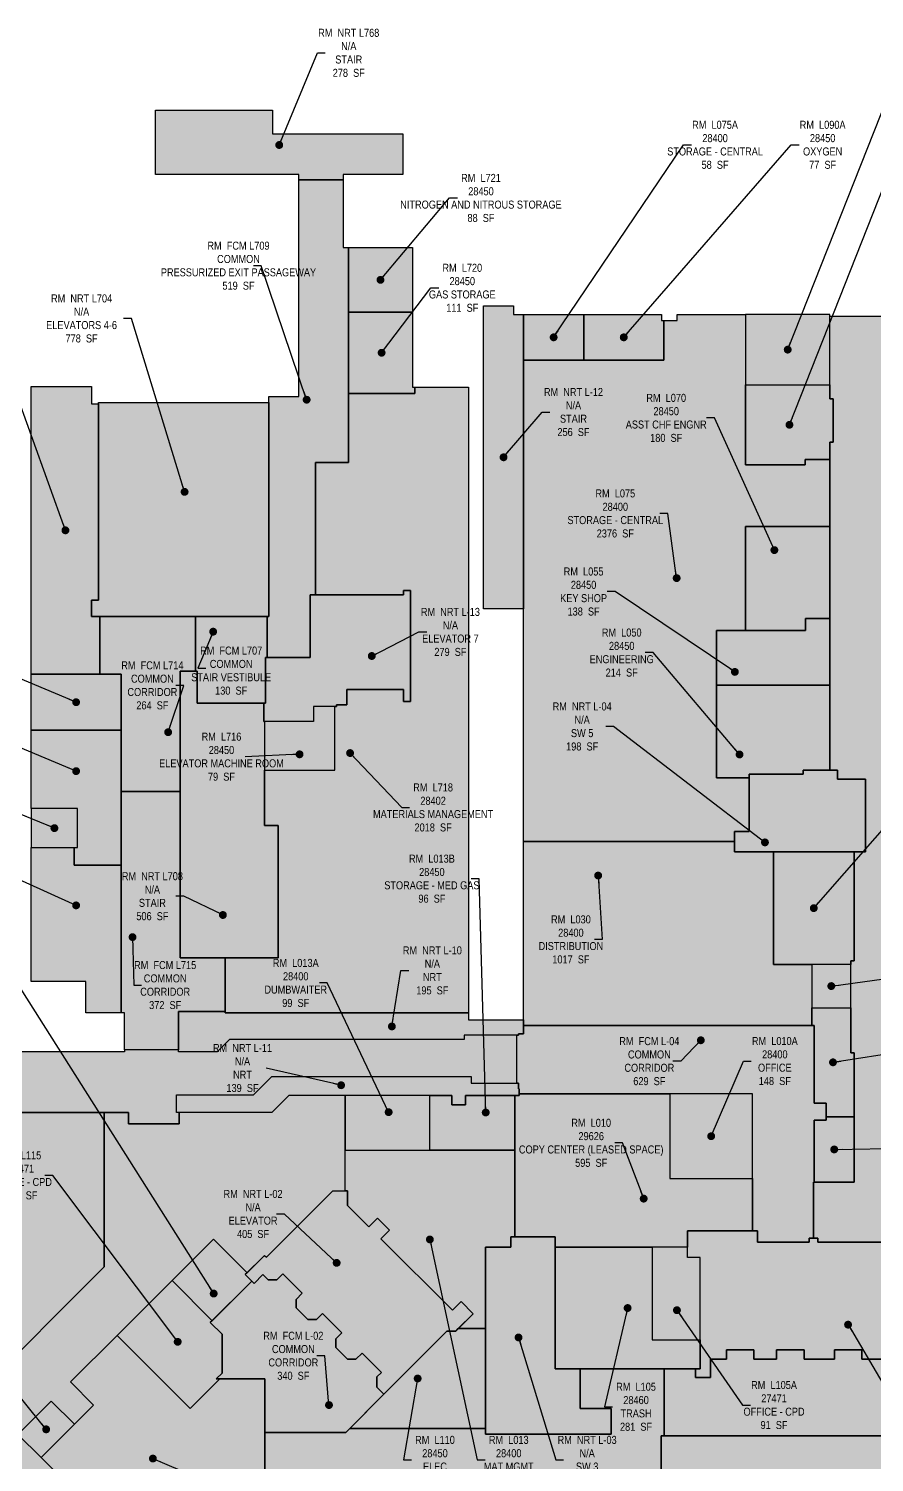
# Model space of a CAD drawing. Header units: inches. Extents: x -66 to 4353, y -132 to 4495.
# Drawn here: x 1577 to 3057, y 1987 to 4495 of the extents above; entities that cross this region are included whole.
import ezdxf

# ---------------------------------------------------------------- set-up
doc = ezdxf.new("R2010")
doc.units = ezdxf.units.IN
doc.header["$LTSCALE"] = 175
doc.header["$MEASUREMENT"] = 0
for name, color, linetype in [('0-LABEL', 3, 'Continuous'), ('1-NRT', 200, 'Continuous'), ('1-NRT-PTN', 253, 'Continuous'), ('3-FCM', 190, 'Continuous'), ('3-FCM-PTN', 9, 'Continuous'), ('4-OCC', 6, 'Continuous'), ('4-OCC-PTN', 95, 'Continuous')]:
    doc.layers.add(name, color=color, linetype=linetype)
doc.styles.add('ArialN', font='ARIALN.TTF')
doc.dimstyles.new('AB-220', dxfattribs={"dimscale": 220, "dimtxt": 0.070312, "dimasz": 0.0625, "dimexe": 0.0625, "dimexo": 0.125, "dimgap": 0.1875, "dimtad": 0, "dimdec": 4, "dimrnd": 0.0625, "dimzin": 0, "dimdsep": 46, "dimlunit": 4, "dimtxsty": 'ArialN', "dimblk": 'ARCHTICK', "dimcen": 0.0625, "dimclrd": 256, "dimclre": 256, "dimclrt": 256, "dimadec": 0, "dimazin": 0, "dimtfac": 1, "dimtdec": 4, "dimtofl": 0, "dimtmove": 2, "dimatfit": 3, "dimldrblk": 'DOT', "dimfxl": 0, "dimfrac": 2, "dimtolj": 1, "dimtzin": 0, "dimlwd": -1, "dimlwe": -1, "dimarcsym": 0})

# ---------------------------------------------------------------- blocks, each defined once
blk = doc.blocks.new('_ArchTick')
at = {"const_width": 0.15}
blk.add_lwpolyline([(-0.5, -0.5), (0.5, 0.5)], dxfattribs=at)
blk = doc.blocks.new('_Dot')
at = {"lineweight": -2}
blk.add_line((-0.5, 0), (-1, 0), dxfattribs=at)
at = {"const_width": 0.5}
blk.add_lwpolyline([(-0.25, 0, 1), (0.25, 0, 1)], format="xyb", close=True, dxfattribs=at)

msp = doc.modelspace()

# ---------------------------------------------------------------- hatches: boundary and pattern name
at = {"layer": '1-NRT-PTN'}
h = msp.add_hatch(color=256, dxfattribs=at)
h.dxf.hatch_style = 1
h.paths.add_polyline_path([(2231.6, 4240.1), (2126.8, 4240.1), (2126.8, 4230.6), (2049.3, 4230.6), (2049.3, 4240.1), (1798.6, 4240.1), (1798.6, 4352.6), (2003.6, 4352.6), (2003.6, 4311.1), (2231.6, 4311.1)])
h = msp.add_hatch(color=256, dxfattribs=at)
h.dxf.hatch_style = 1
h.paths.add_polyline_path([(2372.7, 3480.1), (2372.7, 4010.3), (2425.2, 4010.3), (2425.2, 3994.9), (2442.7, 3994.9), (2442.7, 3480.1)])
h = msp.add_hatch(color=256, dxfattribs=at)
h.dxf.hatch_style = 1
h.paths.add_polyline_path([(1997.1, 3841.1), (1997.1, 3466.8), (1686.6, 3466.8), (1686.6, 3495.3), (1698.6, 3495.3), (1698.6, 3841.1)])
h = msp.add_hatch(color=256, dxfattribs=at)
h.dxf.hatch_style = 1
h.paths.add_polyline_path([(2244.6, 3512.1), (2244.6, 3318.1), (2232.6, 3318.1), (2232.6, 3338.8), (2133.3, 3338.8), (2133.3, 3312), (2115.3, 3312), (2115.3, 3309), (2075.2, 3308.9), (2075.2, 3283), (1988.3, 3283), (1988.3, 3315.1), (1991, 3315.1), (1991, 3394.8), (2069.1, 3394.8), (2069.1, 3504.3), (2232.6, 3504.3), (2232.6, 3512.1)])
h = msp.add_hatch(color=256, dxfattribs=at)
h.dxf.hatch_style = 1
h.paths.add_polyline_path([(1988.3, 3315.1), (1988.3, 3283), (1989.2, 3283), (1989.2, 3100.8), (2013, 3100.8), (2013, 2869.7), (1841.7, 2869.7), (1841.7, 3370.8), (1871.3, 3370.8), (1871.3, 3315.1)])
for points in [[(3041.1, 3054.7), (2812, 3054.7), (2812, 3090.7), (2837.8, 3090.7), (2837.8, 3190.5), (2932.2, 3190.5), (2932.2, 3197.5), (2992.3, 3197.5), (2992.3, 3182.1), (3041.1, 3182.1)], [(1955.6, 2315.2), (1989.2, 2348.7), (1992.6, 2345.4), (2109, 2461.8), (2134.8, 2461.8), (2134.8, 2436), (2171.8, 2399), (2187.1, 2414.2), (2208.3, 2393), (2193.1, 2377.8), (2318.1, 2252.7), (2333.3, 2267.9), (2354.6, 2246.7), (2333, 2225.2), (2324, 2216.2), (2308.6, 2216.2), (2198.4, 2106), (2186, 2118.4), (2186, 2136.1), (2193.9, 2144), (2160, 2178), (2149.4, 2167.4), (2134.4, 2167.4), (2114.2, 2187.6), (2114.2, 2202.6), (2124.8, 2213.2), (2090.8, 2247.1), (2080.2, 2236.5), (2065.2, 2236.5), (2044.9, 2256.9), (2044.9, 2271.9), (2055.5, 2282.5), (2021.5, 2316.4), (2010.9, 2305.8), (1995.9, 2305.8), (1986.7, 2315.1), (1971.2, 2299.6)], [(2729.8, 2391.7), (2852.2, 2391.7), (2852.2, 2372.2), (2942.5, 2372.2), (2942.5, 2379.2), (2958, 2379.2), (2958, 2372.2), (3187.8, 2372.2), (3187.9, 2343.7), (3156.2, 2343.7), (3156.2, 2308.7), (3202.4, 2308.7), (3202.4, 2167.4), (3122.7, 2167.4), (3122.7, 2183.7), (3074.7, 2183.7), (3074.7, 2167.4), (3034.7, 2167.4), (3034.7, 2183.7), (2986.7, 2183.7), (2986.7, 2167.4), (2933.7, 2167.4), (2933.7, 2183.7), (2885.7, 2183.7), (2885.7, 2167.4), (2845.7, 2167.4), (2845.7, 2183.7), (2797.7, 2183.7), (2797.7, 2167.4), (2769.7, 2167.4), (2769.7, 2135.2), (2743.7, 2135.2), (2743.7, 2150.2), (2751.7, 2150.2), (2751.7, 2345.2), (2729.8, 2345.2)], [(2376.2, 2036.1), (2376.2, 2363.2), (2420.5, 2363.2), (2420.5, 2381.2), (2498, 2381.2), (2498, 2150.2), (2542, 2150.2), (2542, 2080.7), (2595.8, 2080.7), (2595.8, 2036.1)], [(2582.6, 1940.1), (2683.3, 1940.1), (2683.3, 2033.2), (3382.2, 2033.2), (3382.2, 1760.9), (3417.7, 1760.9), (3417.7, 240.9), (3112.6, 240.9), (3112.6, 345.9), (2582.6, 345.9)]]:
    msp.add_hatch(color=256, dxfattribs=at).paths.add_polyline_path(points)
h = msp.add_hatch(color=256, dxfattribs=at)
h.dxf.hatch_style = 1
h.paths.add_polyline_path([(1920.3, 2773.1), (1920.3, 2775.3), (1839, 2775.3), (1839, 2705.2), (1906.6, 2705.2), (1927.8, 2726.4), (2338.9, 2726.4), (2338.9, 2734.4), (2433.8, 2734.4), (2433.8, 2736.3), (2442.7, 2736.3), (2442.7, 2761.1), (2346.6, 2761.1), (2346.6, 2773.1)])
h = msp.add_hatch(color=256, dxfattribs=at)
h.dxf.hatch_style = 1
h.paths.add_polyline_path([(2002.4, 2661.9), (2351.2, 2661.9), (2351.2, 2650.4), (2433.8, 2650.4), (2433.8, 2640.3), (2435.2, 2640.3), (2435.2, 2628.3), (2341.1, 2628.3), (2341.1, 2612.5), (2317.1, 2612.5), (2317.1, 2628.3), (2031.7, 2628.3), (2002, 2598.6), (1835.2, 2598.6), (1835.2, 2629.7), (1970.2, 2629.7)])
at = {"layer": '3-FCM-PTN'}
h = msp.add_hatch(color=256, dxfattribs=at)
h.dxf.hatch_style = 1
h.paths.add_polyline_path([(2078.3, 3736.3), (2078.3, 3504.3), (2069.1, 3504.3), (2069.1, 3394.8), (1994, 3394.8), (1994, 3466.8), (1997.1, 3466.8), (1997.1, 3851.6), (2049.3, 3851.6), (2049.3, 4230.6), (2126.8, 4230.6), (2126.8, 4228.8), (2126.8, 4219.5), (2126.8, 4147.6), (2126.8, 4145.6), (2126.8, 4112.1), (2136.1, 4112.1), (2136.1, 3736.3)])
for points in [[(4001.2, 3546.2), (4001.2, 3466.2), (3997.2, 3466.2), (3997.2, 3454.2), (3804.8, 3454.2), (3804.8, 3442.5), (3782.6, 3442.5), (3782.6, 3454.2), (3749.7, 3454.2), (3749.7, 3409.7), (3655.7, 3409.7), (3655.7, 3454.2), (3458.8, 3454.2), (3458.8, 3442.5), (3428.8, 3442.5), (3428.8, 3454.2), (3286, 3454.2), (3277, 3454.2), (3207.7, 3454.2), (3198.7, 3454.2), (3110.7, 3454.2), (3110.7, 3343.5), (3207.7, 3343.5), (3207.7, 3265.3), (3221.6, 3265.3), (3221.6, 3197.8), (3116.6, 3197.8), (3116.6, 3054.7), (3141.5, 3054.7), (3141.5, 2477.2), (3301.4, 2477.2), (3301.4, 2384), (3315.8, 2384), (3315.8, 2328.8), (3301.4, 2328.8), (3301.4, 2033.2), (2688.8, 2033.2), (2688.8, 2150.2), (2743.7, 2150.2), (2743.7, 2135.2), (2769.7, 2135.2), (2769.7, 2167.4), (2797.7, 2167.4), (2797.7, 2183.7), (2845.7, 2183.7), (2845.7, 2167.4), (2885.7, 2167.4), (2885.7, 2183.7), (2933.7, 2183.7), (2933.7, 2167.4), (2986.7, 2167.4), (2986.7, 2183.7), (3034.7, 2183.7), (3034.7, 2167.4), (3074.7, 2167.4), (3074.7, 2183.7), (3122.7, 2183.7), (3122.7, 2167.4), (3202.4, 2167.4), (3202.4, 2308.7), (3156.2, 2308.7), (3156.2, 2343.7), (3187.9, 2343.7), (3187.8, 2372.2), (2958, 2372.2), (2958, 2379.2), (2950.2, 2379.2), (2950.2, 2477.2), (3021.5, 2477.2), (3021.5, 2703.3), (3015.5, 2703.3), (3015.5, 2864), (3021.5, 2864), (3021.5, 3054.7), (3041.1, 3054.7), (3041.1, 3182.1), (2992.3, 3182.1), (2992.3, 3197.5), (2978.7, 3197.5), (2978.7, 3771.8), (2984.7, 3771.8), (2984.7, 3847.7), (2978.7, 3847.7), (2978.7, 3991.9), (3110.7, 3991.9), (3110.7, 3546.2), (3786.3, 3546.2), (3786.3, 3557.9), (3808.4, 3557.9), (3808.4, 3546.2)], [(2843.2, 2391.7), (2843.2, 2631.3), (2435.2, 2631.3), (2435.2, 2640.3), (2433.8, 2640.3), (2433.8, 2650.4), (2430.7, 2650.4), (2430.7, 2734.4), (2433.8, 2734.4), (2433.8, 2736.3), (2442.7, 2736.3), (2442.7, 2751.3), (2951.5, 2751.3), (2951.5, 2615.2), (2972.5, 2615.2), (2972.5, 2585.2), (2951.5, 2585.2), (2951.5, 2477.2), (2950.2, 2477.2), (2950.2, 2379.2), (2942.5, 2379.2), (2942.5, 2372.2), (2852.2, 2372.2), (2852.2, 2391.7)], [(2198.4, 2106), (2131.4, 2039), (1989.8, 2039), (1989.8, 2132.9), (1904.9, 2132.9), (1915, 2143), (1915, 2210.8), (1894.5, 2231.3), (1967, 2303.8), (1971.2, 2299.6), (1986.7, 2315.1), (1995.9, 2305.8), (2010.9, 2305.8), (2021.5, 2316.4), (2055.5, 2282.5), (2044.9, 2271.9), (2044.9, 2256.9), (2065.2, 2236.5), (2080.2, 2236.5), (2090.8, 2247.1), (2124.8, 2213.2), (2114.2, 2202.6), (2114.2, 2187.6), (2134.4, 2167.4), (2149.4, 2167.4), (2160, 2178), (2193.9, 2144), (2186, 2136.1), (2186, 2118.4)], [(1989.8, 2039), (2131.4, 2039), (2138.6, 2046.2), (2376.2, 2046.2), (2376.2, 2036.1), (2595.8, 2036.1), (2595.8, 2080.7), (2542, 2080.7), (2542, 2150.2), (2688.8, 2150.2), (2688.8, 2033.2), (2683.3, 2033.2), (2683.3, 1940.1), (2582.6, 1940.1), (2148.5, 1940.1), (2101.1, 1892.7), (2101.1, 1493.8), (2101.1, 1469.1), (2101.1, 1444.4), (2101.1, 1070.2), (2101.1, 1045.5), (2101.1, 1020.8), (2101.1, 638.2), (2101.1, 613.5), (2101.1, 597.8), (2101.1, 580.8), (1989.3, 580.8), (1989.3, 1127.1), (1846.4, 1127.1), (1846.4, 1246.1), (1989.8, 1246.1), (1989.8, 1306.1), (1989.8, 1401.1)]]:
    msp.add_hatch(color=256, dxfattribs=at).paths.add_polyline_path(points)
h = msp.add_hatch(color=256, dxfattribs=at)
h.dxf.hatch_style = 1
h.paths.add_polyline_path([(1701, 3466.8), (1701, 3366), (1580.8, 3366), (1580.8, 3868.9), (1686.6, 3868.8), (1686.6, 3838.8), (1698.6, 3838.8), (1698.6, 3495.3), (1686.6, 3495.3), (1686.6, 3466.8)])
h = msp.add_hatch(color=256, dxfattribs=at)
h.dxf.hatch_style = 1
h.paths.add_polyline_path([(1738.3, 3160.4), (1738.3, 3366), (1701, 3366), (1701, 3466.8), (1868.3, 3466.8), (1868.3, 3370.8), (1841.7, 3370.8), (1841.7, 3160.4)])
h = msp.add_hatch(color=256, dxfattribs=at)
h.dxf.hatch_style = 1
h.paths.add_polyline_path([(1994, 3466.8), (1994, 3394.8), (1991, 3394.8), (1991, 3315.1), (1871.3, 3315.1), (1871.3, 3370.8), (1868.3, 3370.8), (1868.3, 3466.8)])
h = msp.add_hatch(color=256, dxfattribs=at)
h.dxf.hatch_style = 1
h.paths.add_polyline_path([(1841.7, 3160.4), (1841.7, 2869.7), (1920.3, 2869.7), (1920.3, 2775.3), (1839, 2775.3), (1839, 2708.3), (1744.5, 2708.3), (1744.5, 2773.1), (1738.3, 2773.1), (1738.3, 3160.4)])
h = msp.add_hatch(color=256, dxfattribs=at)
h.dxf.hatch_style = 1
h.paths.add_polyline_path([(1664.2, 2598.6), (1751.1, 2598.6), (1751.1, 2578.8), (1840.1, 2578.8), (1840.1, 2598.6), (1835.2, 2598.6), (1835.2, 2629.7), (1970.2, 2629.7), (2002.4, 2661.9), (2351.2, 2661.9), (2351.2, 2650.4), (2430.7, 2650.4), (2430.7, 2734.4), (2338.9, 2734.4), (2338.9, 2726.4), (1927.8, 2726.4), (1906.6, 2705.2), (1839, 2705.2), (1839, 2708.3), (1744.5, 2708.3), (1744.5, 2705.2), (1217.6, 2705.2), (1117.5, 2605.1), (1040.7, 2605.1), (1040.7, 2510.7), (1058, 2493.4), (1071.9, 2507.4), (1121.6, 2457.7), (1261.8, 2598.6)])
at = {"layer": '4-OCC-PTN'}
h = msp.add_hatch(color=55, dxfattribs=at)
h.dxf.hatch_style = 1
h.paths.add_polyline_path([(2231.6, 4112.1), (2248.6, 4112.1), (2248.6, 3999.1), (2136.1, 3999.1), (2136.1, 4112.1)])
h = msp.add_hatch(color=55, dxfattribs=at)
h.dxf.hatch_style = 1
h.paths.add_polyline_path([(2248.6, 3999.1), (2248.6, 3867.9), (2252.6, 3867.9), (2252.6, 3857.1), (2136.1, 3857.1), (2136.1, 3999.1)])
for color, points in [(41, [(2442.7, 3994.9), (2548.1, 3994.9), (2548.1, 3915.2), (2442.7, 3915.2)]), (41, [(2442.7, 3072.7), (2442.7, 3915.2), (2688, 3915.2), (2688, 3984.7), (2711.4, 3984.7), (2711.4, 3994.9), (2825.4, 3994.9), (2831.4, 3994.9), (2831.4, 3731.9), (2935.6, 3731.9), (2935.6, 3741.6), (2978.7, 3741.6), (2978.7, 3624.4), (2831.4, 3624.4), (2831.4, 3441.9), (2780.7, 3441.9), (2780.7, 3184.5), (2837.8, 3184.5), (2837.8, 3090.7), (2812, 3090.7), (2812, 3072.7), (2740, 3072.7)]), (55, [(2548.1, 3915.2), (2548.1, 3994.9), (2684, 3994.9), (2684, 3984.7), (2688, 3984.7), (2688, 3915.2)]), (41, [(2831.4, 3872.2), (2978.7, 3872.2), (2978.7, 3994.9), (2831.4, 3994.9)]), (41, [(2831.4, 3872.2), (2978.7, 3872.2), (2978.7, 3847.7), (2984.7, 3847.7), (2984.7, 3771.8), (2978.7, 3771.8), (2978.7, 3741.6), (2935.6, 3741.6), (2935.6, 3731.9), (2831.4, 3731.9)]), (55, [(2978.7, 3463.2), (2936.1, 3463.2), (2936.1, 3441.9), (2831.4, 3441.9), (2831.4, 3624.4), (2978.7, 3624.4)]), (55, [(2978.7, 3346.3), (2780.7, 3346.3), (2780.7, 3441.9), (2936.1, 3441.9), (2936.1, 3463.2), (2978.7, 3463.2)]), (55, [(2978.7, 3197.5), (2932.2, 3197.5), (2932.2, 3190.5), (2837.8, 3190.5), (2837.8, 3184.5), (2780.7, 3184.5), (2780.7, 3346.3), (2978.7, 3346.3)]), (41, [(2442.7, 2751.3), (2442.7, 3072.7), (2812, 3072.7), (2812, 3054.7), (2879.9, 3054.7), (2879.9, 2858), (2947, 2858), (2947, 2751.3)]), (55, [(2879.9, 2858), (2879.9, 3054.7), (3021.5, 3054.7), (3021.5, 2864), (3015.5, 2864), (3015.5, 2858)]), (55, [(2947, 2782), (3015.5, 2782), (3015.5, 2858), (2947, 2858)]), (161, [(2972.5, 2591.2), (2972.5, 2615.2), (2951.5, 2615.2), (2951.5, 2751.3), (2947, 2751.3), (2947, 2782), (3015.5, 2782), (3015.5, 2703.3), (3021.5, 2703.3), (3021.5, 2591.2)]), (54, [(1751.1, 2598.6), (1708.5, 2598.6), (1708.5, 2329), (1485.8, 2106.2), (1278.3, 2313.6), (1068.3, 2103.6), (1227.5, 1944.4), (1006.1, 1723), (1332, 1397.1), (1468.3, 1397.1), (1468.3, 1470.9), (1391.2, 1470.9), (1337.4, 1524.7), (1496.6, 1683.9), (1498.2, 1682.3), (1568.4, 1752.6), (1511.6, 1809.4), (1549.4, 1847.1), (1556.6, 1839.9), (1654.9, 1938.2), (1598.2, 1994.9), (1557.7, 2035.4), (1616.2, 2093.9), (1656.7, 2053.4), (1690.2, 2086.9), (1649.7, 2127.4), (1731.2, 2208.9), (1827.6, 2304.6), (1900.1, 2377.1), (1958.8, 2318.3), (1989.2, 2348.7), (1992.6, 2345.4), (2109, 2461.8), (2130.3, 2461.8), (2130.3, 2628.3), (2031.7, 2628.3), (2002, 2598.6), (1840.1, 2598.6), (1840.1, 2578.8), (1751.1, 2578.8)]), (41, [(2130.3, 2532.8), (2278.9, 2532.8), (2278.9, 2628.3), (2130.3, 2628.3)]), (55, [(2278.9, 2532.8), (2278.9, 2628.3), (2317.1, 2628.3), (2317.1, 2612.5), (2341.1, 2612.5), (2341.1, 2628.3), (2427.2, 2628.3), (2427.2, 2532.8)]), (161, [(2699, 2631.3), (2699, 2483.2), (2843.2, 2483.2), (2843.2, 2391.7), (2729.8, 2391.7), (2729.8, 2363.2), (2498, 2363.2), (2498, 2381.2), (2427.2, 2381.2), (2427.2, 2628.3), (2435.2, 2628.3), (2435.2, 2631.3)]), (41, [(2699, 2483.2), (2843.2, 2483.2), (2843.2, 2631.3), (2699, 2631.3)]), (18, [(1708.5, 2329), (1708.5, 2598.6), (1261.8, 2598.6), (1127.9, 2464), (1278.3, 2313.6), (1485.8, 2106.2)]), (201, [(2972.5, 2591.2), (3021.5, 2591.2), (3021.5, 2477.2), (2951.5, 2477.2), (2951.5, 2585.2), (2972.5, 2585.2)]), (41, [(2130.3, 2532.8), (2427.2, 2532.8), (2427.2, 2381.2), (2420.5, 2381.2), (2420.5, 2363.2), (2376.2, 2363.2), (2376.2, 2220.7), (2328.5, 2220.7), (2354.6, 2246.7), (2333.3, 2267.9), (2318.1, 2252.7), (2193.1, 2377.8), (2208.3, 2393), (2187.1, 2414.2), (2171.8, 2399), (2134.8, 2436), (2134.8, 2461.8), (2130.3, 2461.8)]), (54, [(1900.1, 2377.1), (1958.8, 2318.3), (1955.6, 2315.2), (1967, 2303.8), (1897.7, 2234.4), (1827.6, 2304.6)]), (201, [(2668, 2363.2), (2668, 2201.2), (2751.7, 2201.2), (2751.7, 2150.2), (2498, 2150.2), (2498, 2363.2)]), (54, [(2668, 2201.2), (2751.7, 2201.2), (2751.7, 2345.2), (2729.8, 2345.2), (2729.8, 2363.2), (2668, 2363.2)]), (54, [(1827.6, 2304.6), (1897.7, 2234.4), (1894.5, 2231.3), (1915, 2210.8), (1915, 2143), (1904.9, 2132.9), (1911.3, 2132.9), (1859.2, 2080.9), (1731.2, 2208.9)]), (54, [(1731.2, 2208.9), (1859.2, 2080.9), (1911.3, 2132.9), (1989.8, 2132.9), (1989.8, 1777.7), (1815.3, 1777.9), (1598.2, 1994.9), (1690.2, 2086.9), (1649.7, 2127.4)]), (55, [(2328.5, 2220.7), (2376.2, 2220.7), (2376.2, 2046.2), (2138.6, 2046.2), (2198.4, 2106), (2308.6, 2216.2), (2324, 2216.2)]), (54, [(1598.2, 1994.9), (1557.7, 2035.4), (1616.2, 2093.9), (1656.7, 2053.4)])]:
    msp.add_hatch(color=color, dxfattribs=at).paths.add_polyline_path(points)
h = msp.add_hatch(color=18, dxfattribs=at)
h.dxf.hatch_style = 1
h.paths.add_polyline_path([(2346.6, 2773.1), (1920.3, 2773.1), (1920.3, 2869.7), (2013, 2869.7), (2013, 3100.8), (1989.2, 3100.8), (1989.2, 3197.9), (2112.3, 3197.9), (2112.3, 3309), (2115.3, 3309), (2115.3, 3312), (2133.3, 3312), (2133.3, 3338.8), (2232.6, 3338.8), (2232.6, 3318.1), (2244.6, 3318.1), (2244.6, 3512.1), (2232.6, 3512.1), (2232.6, 3504.3), (2078.3, 3504.3), (2078.3, 3736.3), (2136.1, 3736.3), (2136.1, 3857.1), (2252.6, 3857.1), (2252.6, 3867.9), (2346.6, 3867.9), (2346.6, 3400.9)])
h = msp.add_hatch(color=11, dxfattribs=at)
h.dxf.hatch_style = 1
h.paths.add_polyline_path([(1738.3, 3366), (1738.3, 3267.5), (1580.8, 3267.5), (1580.8, 3366)])
h = msp.add_hatch(color=55, dxfattribs=at)
h.dxf.hatch_style = 1
h.paths.add_polyline_path([(2112.3, 3309), (2075.2, 3308.9), (2075.2, 3283), (1989.2, 3283), (1989.2, 3197.9), (2112.3, 3197.9)])
h = msp.add_hatch(color=11, dxfattribs=at)
h.dxf.hatch_style = 1
h.paths.add_polyline_path([(1738.3, 3267.5), (1738.3, 3031.6), (1656.3, 3031.6), (1656.3, 3062.3), (1662.3, 3062.3), (1662.3, 3130.5), (1580.8, 3130.5), (1580.8, 3267.5)])
h = msp.add_hatch(color=11, dxfattribs=at)
h.dxf.hatch_style = 1
h.paths.add_polyline_path([(1580.8, 3062.3), (1662.3, 3062.3), (1662.3, 3130.5), (1580.8, 3130.5)])
h = msp.add_hatch(color=201, dxfattribs=at)
h.dxf.hatch_style = 1
h.paths.add_polyline_path([(1738.3, 2773.1), (1676.4, 2773.1), (1676.4, 2828.2), (1580.8, 2828.2), (1580.8, 3062.3), (1656.3, 3062.3), (1656.3, 3031.6), (1738.3, 3031.6)])

# ---------------------------------------------------------------- linework, layer by layer
at = {"layer": '1-NRT', "flags": 128}
for points in [[(2231.6, 4240.1), (2126.8, 4240.1), (2126.8, 4230.6), (2049.3, 4230.6), (2049.3, 4240.1), (1798.6, 4240.1), (1798.6, 4352.6), (2003.6, 4352.6), (2003.6, 4311.1), (2231.6, 4311.1)], [(2372.7, 3480.1), (2372.7, 4010.3), (2425.2, 4010.3), (2425.2, 3994.9), (2442.7, 3994.9), (2442.7, 3480.1)], [(1997.1, 3841.1), (1997.1, 3466.8), (1686.6, 3466.8), (1686.6, 3495.3), (1698.6, 3495.3), (1698.6, 3841.1)], [(2244.6, 3512.1), (2244.6, 3318.1), (2232.6, 3318.1), (2232.6, 3338.8), (2133.3, 3338.8), (2133.3, 3312), (2115.3, 3312), (2115.3, 3309), (2075.2, 3308.9), (2075.2, 3283), (1988.3, 3283), (1988.3, 3315.1), (1991, 3315.1), (1991, 3394.8), (2069.1, 3394.8), (2069.1, 3504.3), (2232.6, 3504.3), (2232.6, 3512.1)], [(1988.3, 3315.1), (1988.3, 3283), (1989.2, 3283), (1989.2, 3100.8), (2013, 3100.8), (2013, 2869.7), (1841.7, 2869.7), (1841.7, 3370.8), (1871.3, 3370.8), (1871.3, 3315.1)]]:
    msp.add_lwpolyline(points, close=True, dxfattribs=at)
at = {"layer": '1-NRT'}
for points in [[(3041.1, 3054.7), (2812, 3054.7), (2812, 3090.7), (2837.8, 3090.7), (2837.8, 3190.5), (2932.2, 3190.5), (2932.2, 3197.5), (2992.3, 3197.5), (2992.3, 3182.1), (3041.1, 3182.1)], [(2002.4, 2661.9), (2351.2, 2661.9), (2351.2, 2650.4), (2433.8, 2650.4), (2433.8, 2640.3), (2435.2, 2640.3), (2435.2, 2628.3), (2341.1, 2628.3), (2341.1, 2612.5), (2317.1, 2612.5), (2317.1, 2628.3), (2031.7, 2628.3), (2002, 2598.6), (1835.2, 2598.6), (1835.2, 2629.7), (1970.2, 2629.7)], [(1955.6, 2315.2), (1989.2, 2348.7), (1992.6, 2345.4), (2109, 2461.8), (2134.8, 2461.8), (2134.8, 2436), (2171.8, 2399), (2187.1, 2414.2), (2208.3, 2393), (2193.1, 2377.8), (2318.1, 2252.7), (2333.3, 2267.9), (2354.6, 2246.7), (2333, 2225.2), (2324, 2216.2), (2308.6, 2216.2), (2198.4, 2106), (2186, 2118.4), (2186, 2136.1), (2193.9, 2144), (2160, 2178), (2149.4, 2167.4), (2134.4, 2167.4), (2114.2, 2187.6), (2114.2, 2202.6), (2124.8, 2213.2), (2090.8, 2247.1), (2080.2, 2236.5), (2065.2, 2236.5), (2044.9, 2256.9), (2044.9, 2271.9), (2055.5, 2282.5), (2021.5, 2316.4), (2010.9, 2305.8), (1995.9, 2305.8), (1986.7, 2315.1), (1971.2, 2299.6)], [(2376.2, 2036.1), (2376.2, 2363.2), (2420.5, 2363.2), (2420.5, 2381.2), (2498, 2381.2), (2498, 2150.2), (2542, 2150.2), (2542, 2080.7), (2595.8, 2080.7), (2595.8, 2036.1)], [(2582.6, 1940.1), (2683.3, 1940.1), (2683.3, 2033.2), (3382.2, 2033.2), (3382.2, 1760.9), (3417.7, 1760.9), (3417.7, 240.9), (3112.6, 240.9), (3112.6, 345.9), (2582.6, 345.9)]]:
    msp.add_lwpolyline(points, close=True, dxfattribs=at)
for points in [[(1839, 2775.3), (1920.3, 2775.3), (1920.3, 2773.1), (2346.6, 2773.1), (2346.6, 2761.1), (2442.7, 2761.1), (2442.7, 2736.3), (2433.8, 2736.3), (2433.8, 2734.4), (2338.9, 2734.4), (2338.9, 2726.4), (1927.8, 2726.4), (1906.6, 2705.2), (1839, 2705.2), (1839, 2775.3)], [(3074.7, 2167.4), (3034.7, 2167.4), (3034.7, 2183.7), (2986.7, 2183.7), (2986.7, 2167.4), (2933.7, 2167.4), (2933.7, 2183.7), (2885.7, 2183.7), (2885.7, 2167.4), (2845.7, 2167.4), (2845.7, 2183.7), (2797.7, 2183.7), (2797.7, 2167.4), (2769.7, 2167.4), (2769.7, 2135.2), (2743.7, 2135.2), (2743.7, 2150.2), (2751.7, 2150.2), (2751.7, 2345.2), (2729.8, 2345.2), (2729.8, 2391.7), (2852.2, 2391.7), (2852.2, 2372.2), (2942.5, 2372.2), (2942.5, 2379.2), (2958, 2379.2), (2958, 2372.2), (3187.8, 2372.2)]]:
    msp.add_lwpolyline(points, dxfattribs=at)
at = {"layer": '3-FCM', "flags": 128}
for points in [[(2078.3, 3736.3), (2078.3, 3504.3), (2069.1, 3504.3), (2069.1, 3394.8), (1994, 3394.8), (1994, 3466.8), (1997.1, 3466.8), (1997.1, 3851.6), (2049.3, 3851.6), (2049.3, 4230.6), (2126.8, 4230.6), (2126.8, 4228.8), (2126.8, 4219.5), (2126.8, 4147.6), (2126.8, 4145.6), (2126.8, 4112.1), (2136.1, 4112.1), (2136.1, 3736.3)], [(1701, 3466.8), (1701, 3366), (1580.8, 3366), (1580.8, 3868.9), (1686.6, 3868.8), (1686.6, 3838.8), (1698.6, 3838.8), (1698.6, 3495.3), (1686.6, 3495.3), (1686.6, 3466.8)], [(1738.3, 3160.4), (1738.3, 3366), (1701, 3366), (1701, 3466.8), (1868.3, 3466.8), (1868.3, 3370.8), (1841.7, 3370.8), (1841.7, 3160.4)], [(1994, 3466.8), (1994, 3394.8), (1991, 3394.8), (1991, 3315.1), (1871.3, 3315.1), (1871.3, 3370.8), (1868.3, 3370.8), (1868.3, 3466.8)], [(1841.7, 3160.4), (1841.7, 2869.7), (1920.3, 2869.7), (1920.3, 2775.3), (1839, 2775.3), (1839, 2708.3), (1744.5, 2708.3), (1744.5, 2773.1), (1738.3, 2773.1), (1738.3, 3160.4)]]:
    msp.add_lwpolyline(points, close=True, dxfattribs=at)
at = {"layer": '3-FCM'}
for points in [[(3187.8, 2372.2), (2958, 2372.2), (2958, 2379.2), (2950.2, 2379.2), (2950.2, 2477.2), (3021.5, 2477.2), (3021.5, 2703.3), (3015.5, 2703.3), (3015.5, 2864), (3021.5, 2864), (3021.5, 3054.7), (3041.1, 3054.7), (3041.1, 3182.1), (2992.3, 3182.1), (2992.3, 3197.5), (2978.7, 3197.5), (2978.7, 3771.8), (2984.7, 3771.8), (2984.7, 3847.7), (2978.7, 3847.7), (2978.7, 3991.9), (3110.7, 3991.9)], [(1261.8, 2598.6), (1664.2, 2598.6), (1751.1, 2598.6), (1751.1, 2578.8), (1840.1, 2578.8), (1840.1, 2598.6), (1835.2, 2598.6), (1835.2, 2629.7), (1970.2, 2629.7), (2002.4, 2661.9), (2351.2, 2661.9), (2351.2, 2650.4), (2430.7, 2650.4), (2430.7, 2734.4), (2338.9, 2734.4), (2338.9, 2726.4), (1927.8, 2726.4), (1906.6, 2705.2), (1839, 2705.2), (1839, 2708.3), (1744.5, 2708.3), (1744.5, 2705.2), (1744.5, 2705.2), (1744.5, 2705.2), (1217.6, 2705.2)], [(3301.4, 2033.2), (2688.8, 2033.2), (2688.8, 2150.2), (2743.7, 2150.2), (2743.7, 2135.2), (2769.7, 2135.2), (2769.7, 2167.4), (2797.7, 2167.4), (2797.7, 2183.7), (2845.7, 2183.7), (2845.7, 2167.4), (2885.7, 2167.4), (2885.7, 2183.7), (2933.7, 2183.7), (2933.7, 2167.4), (2986.7, 2167.4), (2986.7, 2183.7), (3034.7, 2183.7), (3034.7, 2167.4), (3074.7, 2167.4)], [(1989.8, 1401.1), (1989.8, 2039), (2131.4, 2039), (2138.6, 2046.2), (2376.2, 2046.2), (2376.2, 2036.1), (2595.8, 2036.1), (2595.8, 2080.7), (2542, 2080.7), (2542, 2150.2), (2688.8, 2150.2), (2688.8, 2033.2), (2683.3, 2033.2), (2683.3, 1940.1)]]:
    msp.add_lwpolyline(points, dxfattribs=at)
for points in [[(2843.2, 2391.7), (2843.2, 2631.3), (2435.2, 2631.3), (2435.2, 2640.3), (2433.8, 2640.3), (2433.8, 2650.4), (2430.7, 2650.4), (2430.7, 2734.4), (2433.8, 2734.4), (2433.8, 2736.3), (2442.7, 2736.3), (2442.7, 2751.3), (2951.5, 2751.3), (2951.5, 2615.2), (2972.5, 2615.2), (2972.5, 2585.2), (2951.5, 2585.2), (2951.5, 2477.2), (2950.2, 2477.2), (2950.2, 2379.2), (2942.5, 2379.2), (2942.5, 2372.2), (2852.2, 2372.2), (2852.2, 2391.7)], [(2198.4, 2106), (2131.4, 2039), (1989.8, 2039), (1989.8, 2132.9), (1904.9, 2132.9), (1915, 2143), (1915, 2210.8), (1894.5, 2231.3), (1967, 2303.8), (1971.2, 2299.6), (1986.7, 2315.1), (1995.9, 2305.8), (2010.9, 2305.8), (2021.5, 2316.4), (2055.5, 2282.5), (2044.9, 2271.9), (2044.9, 2256.9), (2065.2, 2236.5), (2080.2, 2236.5), (2090.8, 2247.1), (2124.8, 2213.2), (2114.2, 2202.6), (2114.2, 2187.6), (2134.4, 2167.4), (2149.4, 2167.4), (2160, 2178), (2193.9, 2144), (2186, 2136.1), (2186, 2118.4)]]:
    msp.add_lwpolyline(points, close=True, dxfattribs=at)
at = {"layer": '4-OCC', "flags": 128}
for points in [[(2231.6, 4112.1), (2248.6, 4112.1), (2248.6, 3999.1), (2136.1, 3999.1), (2136.1, 4112.1), (2231.6, 4112.1)], [(2248.6, 3999.1), (2248.6, 3867.9), (2252.6, 3867.9), (2252.6, 3857.1), (2136.1, 3857.1), (2136.1, 3999.1)], [(2346.6, 2773.1), (1920.3, 2773.1), (1920.3, 2869.7), (2013, 2869.7), (2013, 3100.8), (1989.2, 3100.8), (1989.2, 3197.9), (2112.3, 3197.9), (2112.3, 3309), (2115.3, 3309), (2115.3, 3312), (2133.3, 3312), (2133.3, 3338.8), (2232.6, 3338.8), (2232.6, 3318.1), (2244.6, 3318.1), (2244.6, 3512.1), (2232.6, 3512.1), (2232.6, 3504.3), (2078.3, 3504.3), (2078.3, 3736.3), (2136.1, 3736.3), (2136.1, 3857.1), (2252.6, 3857.1), (2252.6, 3867.9), (2346.6, 3867.9), (2346.6, 3400.9)], [(1738.3, 3366), (1738.3, 3267.5), (1580.8, 3267.5), (1580.8, 3366)], [(2112.3, 3309), (2075.2, 3308.9), (2075.2, 3283), (1989.2, 3283), (1989.2, 3197.9), (2112.3, 3197.9)], [(1738.3, 3267.5), (1738.3, 3031.6), (1656.3, 3031.6), (1656.3, 3062.3), (1662.3, 3062.3), (1662.3, 3130.5), (1580.8, 3130.5), (1580.8, 3267.5)], [(1738.3, 2773.1), (1676.4, 2773.1), (1676.4, 2828.2), (1580.8, 2828.2), (1580.8, 3062.3), (1656.3, 3062.3), (1656.3, 3031.6), (1738.3, 3031.6), (1738.3, 2773.1)]]:
    msp.add_lwpolyline(points, close=True, dxfattribs=at)
at = {"layer": '4-OCC'}
for points in [[(2442.7, 3994.9), (2548.1, 3994.9), (2548.1, 3915.2), (2442.7, 3915.2)], [(2442.7, 3072.7), (2442.7, 3915.2), (2688, 3915.2), (2688, 3984.7), (2711.4, 3984.7), (2711.4, 3994.9), (2825.4, 3994.9), (2831.4, 3994.9), (2831.4, 3731.9), (2935.6, 3731.9), (2935.6, 3741.6), (2978.7, 3741.6), (2978.7, 3624.4), (2831.4, 3624.4), (2831.4, 3441.9), (2780.7, 3441.9), (2780.7, 3184.5), (2837.8, 3184.5), (2837.8, 3090.7), (2812, 3090.7), (2812, 3072.7), (2740, 3072.7)], [(2548.1, 3915.2), (2548.1, 3994.9), (2548.1, 3994.9), (2548.1, 3994.9), (2684, 3994.9), (2684, 3984.7), (2688, 3984.7), (2688, 3915.2)], [(2831.4, 3872.2), (2978.7, 3872.2), (2978.7, 3994.9), (2831.4, 3994.9)], [(2831.4, 3872.2), (2978.7, 3872.2), (2978.7, 3847.7), (2984.7, 3847.7), (2984.7, 3771.8), (2978.7, 3771.8), (2978.7, 3741.6), (2935.6, 3741.6), (2935.6, 3731.9), (2831.4, 3731.9)], [(2978.7, 3463.2), (2936.1, 3463.2), (2936.1, 3441.9), (2831.4, 3441.9), (2831.4, 3624.4), (2978.7, 3624.4)], [(2978.7, 3346.3), (2780.7, 3346.3), (2780.7, 3441.9), (2936.1, 3441.9), (2936.1, 3463.2), (2978.7, 3463.2)], [(2978.7, 3197.5), (2932.2, 3197.5), (2932.2, 3190.5), (2837.8, 3190.5), (2837.8, 3184.5), (2780.7, 3184.5), (2780.7, 3346.3), (2978.7, 3346.3)], [(1580.8, 3062.3), (1662.3, 3062.3), (1662.3, 3130.5), (1580.8, 3130.5)], [(2442.7, 2751.3), (2442.7, 3072.7), (2812, 3072.7), (2812, 3054.7), (2879.9, 3054.7), (2879.9, 2858), (2947, 2858), (2947, 2751.3)], [(2879.9, 2858), (2879.9, 3054.7), (3021.5, 3054.7), (3021.5, 2864), (3015.5, 2864), (3015.5, 2858)], [(2947, 2782), (3015.5, 2782), (3015.5, 2858), (2947, 2858)], [(2972.5, 2591.2), (2972.5, 2615.2), (2951.5, 2615.2), (2951.5, 2751.3), (2947, 2751.3), (2947, 2782), (3015.5, 2782), (3015.5, 2703.3), (3021.5, 2703.3), (3021.5, 2591.2)], [(2130.3, 2532.8), (2278.9, 2532.8), (2278.9, 2628.3), (2130.3, 2628.3)], [(2278.9, 2532.8), (2278.9, 2628.3), (2317.1, 2628.3), (2317.1, 2612.5), (2341.1, 2612.5), (2341.1, 2628.3), (2427.2, 2628.3), (2427.2, 2628.3), (2427.2, 2628.3), (2427.2, 2532.8)], [(2699, 2631.3), (2699, 2483.2), (2843.2, 2483.2), (2843.2, 2391.7), (2729.8, 2391.7), (2729.8, 2363.2), (2498, 2363.2), (2498, 2381.2), (2427.2, 2381.2), (2427.2, 2628.3), (2435.2, 2628.3), (2435.2, 2631.3)], [(2699, 2483.2), (2843.2, 2483.2), (2843.2, 2631.3), (2699, 2631.3)], [(1708.5, 2329), (1708.5, 2598.6), (1261.8, 2598.6), (1127.9, 2464), (1278.3, 2313.6), (1485.8, 2106.2)], [(2972.5, 2591.2), (3021.5, 2591.2), (3021.5, 2477.2), (2951.5, 2477.2), (2951.5, 2585.2), (2972.5, 2585.2)], [(2130.3, 2532.8), (2427.2, 2532.8), (2427.2, 2381.2), (2420.5, 2381.2), (2420.5, 2363.2), (2376.2, 2363.2), (2376.2, 2220.7), (2328.5, 2220.7), (2354.6, 2246.7), (2333.3, 2267.9), (2318.1, 2252.7), (2193.1, 2377.8), (2208.3, 2393), (2187.1, 2414.2), (2171.8, 2399), (2134.8, 2436), (2134.8, 2461.8), (2130.3, 2461.8)], [(1900.1, 2377.1), (1958.8, 2318.3), (1955.6, 2315.2), (1967, 2303.8), (1897.7, 2234.4), (1827.6, 2304.6)], [(2668, 2363.2), (2668, 2201.2), (2751.7, 2201.2), (2751.7, 2150.2), (2498, 2150.2), (2498, 2363.2)], [(2668, 2201.2), (2751.7, 2201.2), (2751.7, 2345.2), (2729.8, 2345.2), (2729.8, 2363.2), (2668, 2363.2)], [(1827.6, 2304.6), (1897.7, 2234.4), (1894.5, 2231.3), (1915, 2210.8), (1915, 2143), (1904.9, 2132.9), (1911.3, 2132.9), (1859.2, 2080.9), (1731.2, 2208.9)], [(1731.2, 2208.9), (1859.2, 2080.9), (1911.3, 2132.9), (1989.8, 2132.9), (1989.8, 1777.7), (1815.3, 1777.9), (1598.2, 1994.9), (1690.2, 2086.9), (1649.7, 2127.4)], [(2328.5, 2220.7), (2376.2, 2220.7), (2376.2, 2046.2), (2138.6, 2046.2), (2198.4, 2106), (2308.6, 2216.2), (2324, 2216.2)], [(1598.2, 1994.9), (1557.7, 2035.4), (1616.2, 2093.9), (1656.7, 2053.4)]]:
    msp.add_lwpolyline(points, close=True, dxfattribs=at)
msp.add_lwpolyline([(1654.9, 1938.2), (1598.2, 1994.9), (1557.7, 2035.4), (1616.2, 2093.9), (1656.7, 2053.4), (1690.2, 2086.9), (1649.7, 2127.4), (1731.2, 2208.9), (1827.6, 2304.6), (1900.1, 2377.1), (1958.8, 2318.3), (1989.2, 2348.7), (1992.6, 2345.4), (2109, 2461.8), (2130.3, 2461.8), (2130.3, 2628.3), (2031.7, 2628.3), (2002, 2598.6), (1840.1, 2598.6), (1840.1, 2578.8), (1751.1, 2578.8), (1751.1, 2598.6), (1751.1, 2598.6), (1708.5, 2598.6), (1708.5, 2329), (1485.8, 2106.2)], dxfattribs=at)

# ---------------------------------------------------------------- texts
at = {"layer": '0-LABEL', "char_height": 14, "attachment_point": 5, "style": 'ArialN'}
for s, insert in [('RM  NRT L768\\PN/A\\PSTAIR\\P278  SF', (2136.8, 4452.8)), ('RM  L075A\\P28400\\PSTORAGE - CENTRAL\\P58  SF', (2777.9, 4291.9)), ('RM  L090A\\P28450\\POXYGEN\\P77  SF', (2966.2, 4291.9)), ('RM  L721\\P28450\\PNITROGEN AND NITROUS STORAGE\\P88  SF', (2368.2, 4198.9)), ('RM  FCM L709\\PCOMMON\\PPRESSURIZED EXIT PASSAGEWAY\\P519  SF', (1943.8, 4080.4)), ('RM  L720\\P28450\\PGAS STORAGE\\P111  SF', (2335.5, 4041.7)), ('RM  NRT L704\\PN/A\\PELEVATORS 4-6\\P778  SF', (1669.2, 3988.1)), ('RM  NRT L-12\\PN/A\\PSTAIR\\P256  SF', (2530.1, 3824.3)), ('RM  L070\\P28450\\PASST CHF ENGNR\\P180  SF', (2692.4, 3814.1)), ('RM  L075\\P28400\\PSTORAGE - CENTRAL\\P2376  SF', (2603.3, 3646.9)), ('RM  L055\\P28450\\PKEY SHOP\\P138  SF', (2547.8, 3510.3)), ('RM  NRT L-13\\PN/A\\PELEVATOR 7\\P279  SF', (2314.7, 3439.6)), ('RM  L050\\P28450\\PENGINEERING\\P214  SF', (2614.5, 3403.5)), ('RM  FCM L707\\PCOMMON\\PSTAIR VESTIBULE\\P130  SF', (1931, 3371.9)), ('RM  FCM L714\\PCOMMON\\PCORRIDOR\\P264  SF', (1793.1, 3346.1)), ('RM  NRT L-04\\PN/A\\PSW 5\\P198  SF', (2545.3, 3274.2)), ('RM  L716\\P28450\\PELEVATOR MACHINE ROOM\\P79  SF', (1914, 3221.3)), ('RM  L718\\P28402\\PMATERIALS MANAGEMENT\\P2018  SF', (2284.4, 3132.5)), ('RM  L013B\\P28450\\PSTORAGE - MED GAS\\P96  SF', (2282.3, 3007.9)), ('RM  NRT L708\\PN/A\\PSTAIR\\P506  SF', (1793.1, 2977.2)), ('RM  L030\\P28400\\PDISTRIBUTION\\P1017  SF', (2525.6, 2901.6)), ('RM  NRT L-10\\PN/A\\PNRT\\P195  SF', (2283.1, 2847.4)), ('RM  FCM L715\\PCOMMON\\PCORRIDOR\\P372  SF', (1815.5, 2821.7)), ('RM  L013A\\P28400\\PDUMBWAITER\\P99  SF', (2044, 2825.4)), ('RM  NRT L-11\\PN/A\\PNRT\\P139  SF', (1950.8, 2676.6)), ('RM  FCM L-04\\PCOMMON\\PCORRIDOR\\P629  SF', (2662.9, 2688.6)), ('RM  L010A\\P28400\\POFFICE\\P148  SF', (2882.5, 2688.8)), ('RM  L010\\P29626\\PCOPY CENTER (LEASED SPACE)\\P595  SF', (2561.1, 2545.7)), ('RM  L115\\P27471\\POFFICE - CPD\\P158  SF', (1563.8, 2488.8)), ('RM  NRT L-02\\PN/A\\PELEVATOR\\P405  SF', (1969.3, 2421.2)), ('RM  FCM L-02\\PCOMMON\\PCORRIDOR\\P340  SF', (2039.8, 2173.1)), ('RM  L105\\P28460\\PTRASH\\P281  SF', (2639.6, 2083.9)), ('RM  L105A\\P27471\\POFFICE - CPD\\P91  SF', (2881.1, 2086.9)), ('RM  L110\\P28450\\PELEC\\P182  SF', (2287.7, 1990.9)), ('RM  L013\\P28400\\PMAT MGMT\\P416  SF', (2416.8, 1990.9)), ('RM  NRT L-03\\PN/A\\PSW 3\\P339  SF', (2554, 1990.9))]:
    msp.add_mtext(s, dxfattribs=dict(at, insert=insert))

# ---------------------------------------------------------------- leaders
at = {"layer": '0-LABEL', "annotation_type": 0, "has_hookline": 1}
for points, hookline_direction, text_width in [([(2015.1, 4291.6), (2081.8, 4452.8), (2095.6, 4452.8)], 0, 105), ([(2905.1, 3933.6), (3103.2, 4433.3), (3116.9, 4433.3)], 0, 78.2), ([(2950.7, 2956.4), (4145.4, 4322.6), (4159.2, 4322.6)], 0, 141.4), ([(2495.4, 3955.1), (2722.9, 4291.9), (2736.7, 4291.9)], 0, 166.2), ([(2618.1, 3955.1), (2911.2, 4291.9), (2924.9, 4291.9)], 0, 79), ([(2908.1, 3802.1), (3103.2, 4294.9), (3116.9, 4294.9)], 0, 79.2), ([(2192.3, 4055.6), (2313.2, 4198.9), (2326.9, 4198.9)], 0, 280.4), ([(2063.1, 3845.9), (1983.7, 4080.4), (1970, 4080.4)], 1, 270.4), ([(2194.3, 3928.1), (2280.5, 4041.7), (2294.2, 4041.7)], 0, 115), ([(1849.5, 3684.7), (1756.5, 3988.1), (1742.8, 3988.1)], 1, 121.9), ([(1640.9, 3617.4), (1519.7, 3953.8), (1505.9, 3953.8)], 1, 217.5), ([(2407.7, 3745.2), (2475.1, 3824.3), (2488.9, 3824.3)], 0, 101.3), ([(2881.7, 3582.8), (2776.9, 3814.1), (2763.1, 3814.1)], 1, 141.4), ([(2710.7, 3533.8), (2695.1, 3646.9), (2681.3, 3646.9)], 1, 166.2), ([(2812.6, 3369.7), (2602.8, 3510.3), (2589, 3510.3)], 1, 80.1), ([(1899.5, 3440.1), (1872.6, 3376.5), (1886.4, 3376.5)], 0, 138.3), ([(2177.1, 3397.5), (2259.7, 3439.6), (2273.5, 3439.6)], 0, 101.4), ([(1659.6, 3316.7), (1411.5, 3420.7), (1397.8, 3420.7)], 1, 117.3), ([(2820.8, 3225.2), (2669.5, 3403.5), (2655.7, 3403.5)], 1, 110), ([(1820.7, 3264.2), (1848.1, 3346.1), (1834.3, 3346.1)], 1, 106.7), ([(1659.6, 3196.1), (1421.3, 3296.1), (1407.5, 3296.1)], 1, 92.4), ([(2865.2, 3071.4), (2600.3, 3274.2), (2586.6, 3274.2)], 1, 101.3), ([(2050.7, 3225.5), (1955.3, 3221.3)], 1, 215.8), ([(2139.1, 3227.7), (2229.4, 3132.5), (2243.2, 3132.5)], 0, 208.8), ([(1621.6, 3096.4), (1419.6, 3178.6), (1405.8, 3178.6)], 1, 251.4), ([(1659.6, 2961.2), (1428.7, 3065.1), (1414.9, 3065.1)], 1, 159.1), ([(2573.3, 3013.4), (2580.6, 2901.6), (2566.8, 2901.6)], 1, 110.6), ([(1607.2, 2044.4), (840.8, 2994.4), (827, 2994.4)], 1, 157.9), ([(2376.5, 2598.8), (2364.8, 3007.9), (2351.1, 3007.9)], 1, 165.1), ([(1916.5, 2944.4), (1848.1, 2977.2), (1834.3, 2977.2)], 1, 105), ([(2981.3, 2820), (4159.2, 2982.4)], 0, 141.4), ([(1900.4, 2282), (1480.1, 2945.7), (1466.3, 2945.7)], 1, 105.2), ([(1758.4, 2905.7), (1760.5, 2821.7), (1774.2, 2821.7)], 0, 106.8), ([(1639.2, 1855.7), (836.8, 2866.4), (823, 2866.4)], 1, 171.8), ([(2984.3, 2686.6), (4172.9, 2875.5)], 0, 76.8), ([(2212.3, 2749.4), (2228.1, 2847.4), (2241.8, 2847.4)], 0, 101.3), ([(2206.6, 2599.4), (2099, 2825.4), (2085.3, 2825.4)], 1, 108.1), ([(2753, 2725.2), (2717.9, 2688.6), (2704.1, 2688.6)], 1, 103.1), ([(2771.1, 2557.3), (2827.5, 2688.8), (2841.3, 2688.8)], 0, 79), ([(2123.4, 2646.5), (1992.1, 2676.6)], 1, 99.2), ([(2653, 2448.1), (2616.1, 2545.7), (2602.4, 2545.7)], 1, 251.3), ([(2986.5, 2534.2), (4172.9, 2555.3)], 0, 68), ([(1837.4, 2197.6), (1618.8, 2488.8), (1605, 2488.8)], 1, 105.2), ([(2115.6, 2335.7), (2024.3, 2421.2), (2010.6, 2421.2)], 1, 101.3), ([(2278.8, 2376.7), (2361.8, 1990.9), (2375.5, 1990.9)], 0, 85.8), ([(2624.8, 2256.7), (2584.6, 2083.9), (2598.3, 2083.9)], 0, 67.6), ([(2711.2, 2252.9), (2826.1, 2086.9), (2839.9, 2086.9)], 0, 105.2), ([(3010.7, 2227.6), (3103.2, 2070.8), (3116.9, 2070.8)], 0, 99.2), ([(2434, 2205.2), (2499, 1990.9), (2512.8, 1990.9)], 0, 101.4), ([(2102.2, 2086.9), (2094.8, 2173.1), (2081, 2173.1)], 1, 103.1), ([(2257.4, 2133.4), (2232.7, 1990.9), (2246.4, 1990.9)], 0, 67.5), ([(1794, 1993.3), (2168.1, 1834.3), (2181.9, 1834.3)], 0, 141.2)]:
    msp.add_leader(points, dimstyle='AB-220', dxfattribs=dict(at, hookline_direction=hookline_direction, text_width=text_width))

doc.saveas('drawing.dxf')
